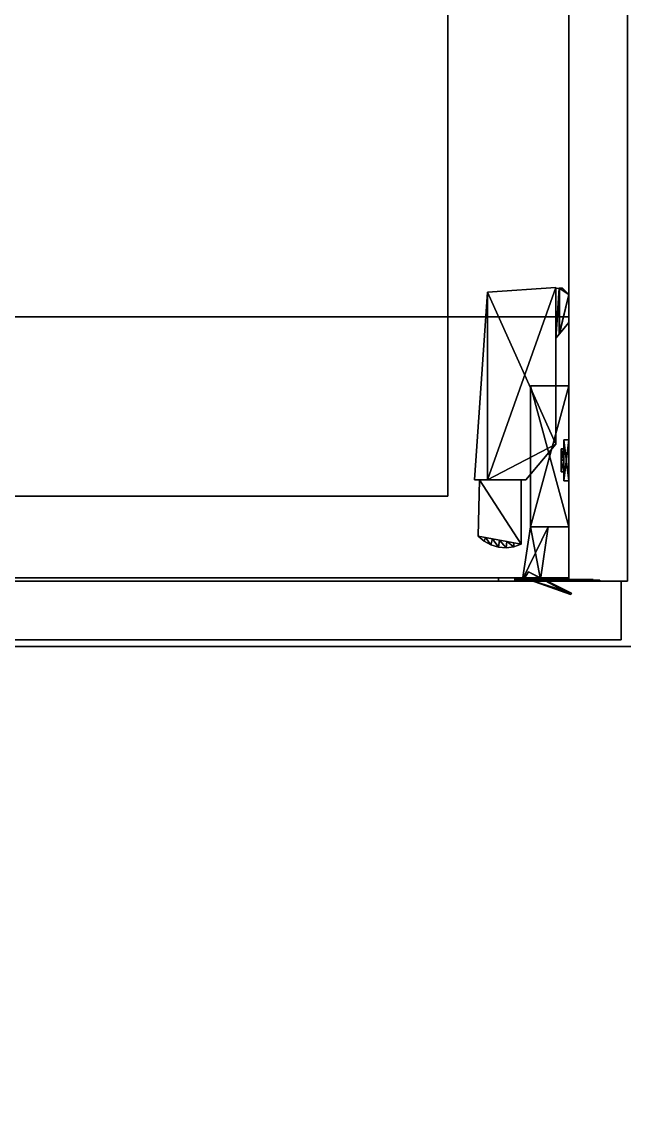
# Model space of a CAD drawing. Extents: x 0 to 3903, y -1756 to 0.
# Drawn here: x 739.5 to 924, y -878 to -546.6 of the extents above; entities that cross this region are included whole.
import ezdxf

# ---------------------------------------------------------------- set-up
doc = ezdxf.new("R2010")
doc.units = 0
for name, color, linetype in [('LAYER0', 7, 'CONTINUOUS'), ('LAYER1', 7, 'CONTINUOUS'), ('LAYER148', 35, 'CONTINUOUS'), ('LAYER150', 2, 'CONTINUOUS'), ('LAYER22', 7, 'CONTINUOUS'), ('LAYER23', 7, 'CONTINUOUS'), ('LAYER25', 253, 'CONTINUOUS'), ('LAYER26', 253, 'CONTINUOUS'), ('LAYER27', 28, 'CONTINUOUS'), ('LAYER28', 253, 'CONTINUOUS'), ('LAYER29', 253, 'CONTINUOUS'), ('LAYER30', 28, 'CONTINUOUS'), ('LAYER31', 8, 'CONTINUOUS'), ('LAYER5', 7, 'CONTINUOUS')]:
    doc.layers.add(name, color=color, linetype=linetype)

msp = doc.modelspace()

# ---------------------------------------------------------------- linework, layer by layer
at = {"layer": 'LAYER0', "invisible_edges": 1}
for points in [[(3902.994, -18.002), (0.0042, -1756.002), (0.0042, -18.002), (3902.994, -18.002)], [(0.0042, -1756.002), (3902.994, -18.002), (3902.994, -1756.002), (0.0042, -1756.002)], [(3902.994, -1756.002, 5), (0.0042, -18.002, 5), (0.0042, -1756.002, 5), (3902.994, -1756.002, 5)], [(0.0042, -18.002, 5), (3902.994, -1756.002, 5), (3902.994, -18.002, 5), (0.0042, -18.002, 5)]]:
    msp.add_3dface(points, dxfattribs=at)
at = {"layer": 'LAYER148'}
for points, invisible_edges in [([(870.0003, -232.001, 885), (2405, -168.001, 885), (2405, -738.001, 885), (870.0003, -232.001, 885)], 5), ([(2405, -168.001, 930), (870.0003, -232.001, 930), (2405, -738.001, 930), (2405, -168.001, 930)], 3), ([(870.0003, -232.001, 885), (2405, -738.001, 885), (870.0003, -692.001, 885), (870.0003, -232.001, 885)], 3), ([(2405, -738.001, 930), (870.0003, -232.001, 930), (870.0003, -692.001, 930), (2405, -738.001, 930)], 5), ([(155.0002, -738.001, 885), (240.0003, -692.001, 885), (2405, -738.001, 885), (155.0002, -738.001, 885)], 3), ([(2405, -738.001, 930), (870.0003, -692.001, 930), (155.0002, -738.001, 930), (2405, -738.001, 930)], 3), ([(240.0003, -692.001, 930), (155.0002, -738.001, 930), (870.0003, -692.001, 930), (240.0003, -692.001, 930)], 3), ([(870.0003, -692.001, 885), (2405, -738.001, 885), (240.0003, -692.001, 885), (870.0003, -692.001, 885)], 3), ([(2405, -738.001, 885), (155.0002, -738.001, 930), (155.0002, -738.001, 885), (2405, -738.001, 885)], 1), ([(155.0002, -738.001, 930), (2405, -738.001, 885), (2405, -738.001, 930), (155.0002, -738.001, 930)], 1)]:
    msp.add_3dface(points, dxfattribs=dict(at, invisible_edges=invisible_edges))
at = {"layer": 'LAYER150', "invisible_edges": 1}
for points in [[(240.0002, -692.001, 690), (870.0002, -232.001, 690), (870.0002, -692.001, 690), (240.0002, -692.001, 690)], [(870.0002, -232.001, 690), (240.0002, -692.001, 690), (240.0002, -232.001, 690), (870.0002, -232.001, 690)], [(240.0002, -232.001, 930), (870.0002, -692.001, 930), (870.0002, -232.001, 930), (240.0002, -232.001, 930)], [(870.0002, -692.001, 930), (240.0002, -232.001, 930), (240.0002, -692.001, 930), (870.0002, -692.001, 930)], [(870.0002, -692.001, 930), (870.0002, -232.001, 690), (870.0002, -232.001, 930), (870.0002, -692.001, 930)], [(870.0002, -232.001, 690), (870.0002, -692.001, 930), (870.0002, -692.001, 690), (870.0002, -232.001, 690)], [(870.0002, -692.001, 930), (240.0002, -692.001, 690), (870.0002, -692.001, 690), (870.0002, -692.001, 930)], [(240.0002, -692.001, 690), (870.0002, -692.001, 930), (240.0002, -692.001, 930), (240.0002, -692.001, 690)]]:
    msp.add_3dface(points, dxfattribs=at)
at = {"layer": 'LAYER22', "invisible_edges": 1}
for points in [[(907.0001, -168, 206), (203.0001, -718, 206), (203.0001, -168, 206), (907.0001, -168, 206)], [(203.0001, -718, 206), (907.0001, -168, 206), (907.0001, -718, 206), (203.0001, -718, 206)], [(907.0001, -718, 224), (203.0001, -168, 224), (203.0001, -718, 224), (907.0001, -718, 224)], [(203.0001, -168, 224), (907.0001, -718, 224), (907.0001, -168, 224), (203.0001, -168, 224)], [(907.0001, -168, 206), (907.0001, -718, 224), (907.0001, -718, 206), (907.0001, -168, 206)], [(907.0001, -718, 224), (907.0001, -168, 206), (907.0001, -168, 224), (907.0001, -718, 224)], [(907.0001, -718, 224), (203.0001, -718, 206), (907.0001, -718, 206), (907.0001, -718, 224)], [(203.0001, -718, 206), (907.0001, -718, 224), (203.0001, -718, 224), (203.0001, -718, 206)]]:
    msp.add_3dface(points, dxfattribs=at)
at = {"layer": 'LAYER23', "invisible_edges": 1}
for points in [[(907.0001, -637, 866.5), (203.0001, -717, 866.5), (203.0001, -637, 866.5), (907.0001, -637, 866.5)], [(203.0001, -717, 866.5), (907.0001, -637, 866.5), (907.0001, -717, 866.5), (203.0001, -717, 866.5)], [(203.0001, -637, 884.5), (907.0001, -637, 866.5), (203.0001, -637, 866.5), (203.0001, -637, 884.5)], [(907.0001, -637, 866.5), (203.0001, -637, 884.5), (907.0001, -637, 884.5), (907.0001, -637, 866.5)], [(907.0001, -717, 884.5), (203.0001, -637, 884.5), (203.0001, -717, 884.5), (907.0001, -717, 884.5)], [(203.0001, -637, 884.5), (907.0001, -717, 884.5), (907.0001, -637, 884.5), (203.0001, -637, 884.5)], [(907.0001, -637, 866.5), (907.0001, -717, 884.5), (907.0001, -717, 866.5), (907.0001, -637, 866.5)], [(907.0001, -717, 884.5), (907.0001, -637, 866.5), (907.0001, -637, 884.5), (907.0001, -717, 884.5)], [(907.0001, -717, 884.5), (203.0001, -717, 866.5), (907.0001, -717, 866.5), (907.0001, -717, 884.5)], [(203.0001, -717, 866.5), (907.0001, -717, 884.5), (203.0001, -717, 884.5), (203.0001, -717, 866.5)]]:
    msp.add_3dface(points, dxfattribs=at)
at = {"layer": 'LAYER25'}
for points in [[(882.0746, -687.011, 300.6), (878.1002, -687.011, 300.6), (882.0746, -629.5056, 300.6), (882.0746, -687.011, 300.6)], [(878.1002, -687.011, 315.4), (882.0746, -687.011, 315.4), (882.0746, -629.5056, 315.4), (878.1002, -687.011, 315.4)], [(878.1002, -687.011, 315.4), (882.0746, -629.5056, 315.4), (882.0746, -629.5056, 300.6), (878.1002, -687.011, 315.4)], [(878.1002, -687.011, 315.4), (882.0746, -629.5056, 300.6), (878.1002, -687.011, 300.6), (878.1002, -687.011, 315.4)], [(903.0002, -628.0422, 316.8), (882.0746, -629.5056, 316.8), (882.0746, -687.011, 316.8), (903.0002, -628.0422, 316.8)], [(903.0002, -628.0422, 316.8), (882.0746, -687.011, 316.8), (903.0002, -676.0403, 316.8), (903.0002, -628.0422, 316.8)], [(903.0002, -628.0422, 299.2), (882.0746, -629.5056, 299.2), (903.0002, -628.0422, 316.8), (903.0002, -628.0422, 299.2)], [(903.0002, -628.0422, 316.8), (882.0746, -629.5056, 299.2), (882.0746, -629.5056, 316.8), (903.0002, -628.0422, 316.8)], [(882.0746, -629.5056, 299.2), (903.0002, -628.0422, 299.2), (903.0002, -676.0403, 299.2), (882.0746, -629.5056, 299.2)], [(882.0746, -629.5056, 299.2), (903.0002, -676.0403, 299.2), (882.0746, -687.011, 299.2), (882.0746, -629.5056, 299.2)], [(882.0746, -687.011, 299.2), (882.0746, -687.011, 300.6), (882.0746, -629.5056, 300.6), (882.0746, -687.011, 299.2)], [(882.0746, -687.011, 299.2), (882.0746, -629.5056, 300.6), (882.0746, -629.5056, 299.2), (882.0746, -687.011, 299.2)], [(882.0746, -629.5056, 316.8), (882.0746, -629.5056, 315.4), (882.0746, -687.011, 316.8), (882.0746, -629.5056, 316.8)], [(882.0746, -687.011, 316.8), (882.0746, -629.5056, 315.4), (882.0746, -687.011, 315.4), (882.0746, -687.011, 316.8)], [(903.0002, -628.0422, 299.2), (903.0002, -628.0422, 316.8), (903.0002, -676.0403, 316.8), (903.0002, -628.0422, 299.2)], [(903.0002, -628.0422, 299.2), (903.0002, -676.0403, 316.8), (903.0002, -676.0403, 299.2), (903.0002, -628.0422, 299.2)], [(903.0002, -628.3699, 316.1709), (904.0319, -628.2976, 317.125), (904.1241, -628.2913, 316.525), (903.0002, -628.3699, 316.1709)], [(904.1241, -642.2256, 316.525), (903.0002, -643.5649, 316.1709), (904.1241, -628.2913, 316.525), (904.1241, -642.2256, 316.525)], [(904.1241, -628.2913, 316.525), (903.0002, -643.5649, 316.1709), (903.0002, -628.3699, 316.1709), (904.1241, -628.2913, 316.525)], [(904.0319, -628.2976, 298.875), (903.0002, -628.3699, 299.8291), (904.1241, -628.2913, 299.475), (904.0319, -628.2976, 298.875)], [(903.0002, -643.5649, 299.8291), (904.1241, -642.2256, 299.475), (904.1241, -628.2913, 299.475), (903.0002, -643.5649, 299.8291)], [(903.0002, -643.5649, 299.8291), (904.1241, -628.2913, 299.475), (903.0002, -628.3699, 299.8291), (903.0002, -643.5649, 299.8291)], [(903.0002, -628.3699, 316.8), (903.0002, -643.5649, 316.8), (904.0319, -628.2976, 317.125), (903.0002, -628.3699, 316.8)], [(904.0319, -628.2976, 317.125), (903.0002, -643.5649, 316.8), (904.0319, -642.3354, 317.125), (904.0319, -628.2976, 317.125)], [(903.0002, -628.3699, 316.1709), (903.0002, -628.3699, 316.8), (904.0319, -628.2976, 317.125), (903.0002, -628.3699, 316.1709)], [(903.0002, -643.5649, 299.2), (903.0002, -628.3699, 299.2), (904.0319, -628.2976, 298.875), (903.0002, -643.5649, 299.2)], [(903.0002, -643.5649, 299.2), (904.0319, -628.2976, 298.875), (904.0319, -642.3354, 298.875), (903.0002, -643.5649, 299.2)], [(903.0002, -628.3699, 299.2), (903.0002, -628.3699, 299.8291), (904.0319, -628.2976, 298.875), (903.0002, -628.3699, 299.2)], [(905.0502, -628.2314, 317.125), (904.0319, -628.2976, 317.125), (907.0502, -630.2314, 317.125), (905.0502, -628.2314, 317.125)], [(904.0319, -628.2976, 298.875), (905.0502, -628.2314, 298.875), (907.0502, -630.2314, 298.875), (904.0319, -628.2976, 298.875)], [(905.0502, -628.2314, 317.125), (904.1241, -628.2913, 316.525), (904.0319, -628.2976, 317.125), (905.0502, -628.2314, 317.125)], [(904.1241, -628.2913, 299.475), (905.0502, -628.2314, 298.875), (904.0319, -628.2976, 298.875), (904.1241, -628.2913, 299.475)], [(904.0319, -642.3354, 317.125), (907.0502, -630.2314, 317.125), (904.0319, -628.2976, 317.125), (904.0319, -642.3354, 317.125)], [(907.0502, -630.2314, 298.875), (904.0319, -642.3354, 298.875), (904.0319, -628.2976, 298.875), (907.0502, -630.2314, 298.875)], [(905.0502, -628.2314, 316.525), (907.0502, -630.2314, 316.525), (904.1241, -628.2913, 316.525), (905.0502, -628.2314, 316.525)], [(907.0502, -630.2314, 299.475), (905.0502, -628.2314, 299.475), (904.1241, -628.2913, 299.475), (907.0502, -630.2314, 299.475)], [(905.0502, -628.2314, 316.525), (904.1241, -628.2913, 316.525), (905.0502, -628.2314, 317.125), (905.0502, -628.2314, 316.525)], [(904.1241, -628.2913, 299.475), (905.0502, -628.2314, 299.475), (905.0502, -628.2314, 298.875), (904.1241, -628.2913, 299.475)], [(907.0502, -630.2314, 316.525), (904.1241, -642.2256, 316.525), (904.1241, -628.2913, 316.525), (907.0502, -630.2314, 316.525)], [(904.1241, -642.2256, 299.475), (907.0502, -630.2314, 299.475), (904.1241, -628.2913, 299.475), (904.1241, -642.2256, 299.475)], [(907.0502, -630.2314, 316.525), (905.0502, -628.2314, 316.525), (907.0502, -630.2314, 317.125), (907.0502, -630.2314, 316.525)], [(907.0502, -630.2314, 317.125), (905.0502, -628.2314, 316.525), (905.0502, -628.2314, 317.125), (907.0502, -630.2314, 317.125)], [(905.0502, -628.2314, 299.475), (907.0502, -630.2314, 299.475), (907.0502, -630.2314, 298.875), (905.0502, -628.2314, 299.475)], [(905.0502, -628.2314, 299.475), (907.0502, -630.2314, 298.875), (905.0502, -628.2314, 298.875), (905.0502, -628.2314, 299.475)], [(904.0319, -642.3354, 317.125), (907.0502, -638.7385, 317.125), (907.0502, -630.2314, 317.125), (904.0319, -642.3354, 317.125)], [(907.0502, -638.7385, 298.875), (904.0319, -642.3354, 298.875), (907.0502, -630.2314, 298.875), (907.0502, -638.7385, 298.875)], [(907.0502, -638.7385, 316.525), (904.1241, -642.2256, 316.525), (907.0502, -630.2314, 316.525), (907.0502, -638.7385, 316.525)], [(904.1241, -642.2256, 299.475), (907.0502, -638.7385, 299.475), (907.0502, -630.2314, 299.475), (904.1241, -642.2256, 299.475)], [(907.0502, -638.7385, 316.525), (907.0502, -630.2314, 316.525), (907.0502, -630.2314, 317.125), (907.0502, -638.7385, 316.525)], [(907.0502, -638.7385, 316.525), (907.0502, -630.2314, 317.125), (907.0502, -638.7385, 317.125), (907.0502, -638.7385, 316.525)], [(907.0502, -630.2314, 299.475), (907.0502, -638.7385, 299.475), (907.0502, -630.2314, 298.875), (907.0502, -630.2314, 299.475)], [(907.0502, -630.2314, 298.875), (907.0502, -638.7385, 299.475), (907.0502, -638.7385, 298.875), (907.0502, -630.2314, 298.875)], [(904.1241, -642.2256, 316.525), (907.0502, -638.7385, 317.125), (904.0319, -642.3354, 317.125), (904.1241, -642.2256, 316.525)], [(907.0502, -638.7385, 298.875), (904.1241, -642.2256, 299.475), (904.0319, -642.3354, 298.875), (907.0502, -638.7385, 298.875)], [(904.1241, -642.2256, 316.525), (907.0502, -638.7385, 316.525), (907.0502, -638.7385, 317.125), (904.1241, -642.2256, 316.525)], [(907.0502, -638.7385, 299.475), (904.1241, -642.2256, 299.475), (907.0502, -638.7385, 298.875), (907.0502, -638.7385, 299.475)], [(903.0002, -643.5649, 316.1709), (904.1241, -642.2256, 316.525), (904.0319, -642.3354, 317.125), (903.0002, -643.5649, 316.1709)], [(904.1241, -642.2256, 299.475), (903.0002, -643.5649, 299.8291), (904.0319, -642.3354, 298.875), (904.1241, -642.2256, 299.475)], [(903.0002, -643.5649, 316.1709), (904.0319, -642.3354, 317.125), (903.0002, -643.5649, 316.8), (903.0002, -643.5649, 316.1709)], [(904.0319, -642.3354, 298.875), (903.0002, -643.5649, 299.8291), (903.0002, -643.5649, 299.2), (904.0319, -642.3354, 298.875)], [(882.0746, -687.011, 316.8), (893.8578, -687.011, 316.8), (903.0002, -676.0403, 316.8), (882.0746, -687.011, 316.8)], [(882.0746, -687.011, 299.2), (903.0002, -676.0403, 299.2), (893.8578, -687.011, 299.2), (882.0746, -687.011, 299.2)], [(893.8578, -687.011, 299.2), (903.0002, -676.0403, 299.2), (903.0002, -676.0403, 316.8), (893.8578, -687.011, 299.2)], [(893.8578, -687.011, 299.2), (903.0002, -676.0403, 316.8), (893.8578, -687.011, 316.8), (893.8578, -687.011, 299.2)], [(878.1002, -687.011, 315.4), (878.1002, -687.011, 300.6), (882.0746, -687.011, 315.4), (878.1002, -687.011, 315.4)], [(882.0746, -687.011, 315.4), (878.1002, -687.011, 300.6), (882.0746, -687.011, 300.6), (882.0746, -687.011, 315.4)], [(879.6662, -687.011, 314.7), (879.2752, -704.2454, 314.7), (892.3752, -706.666, 314.7), (879.6662, -687.011, 314.7)], [(879.2752, -704.2454, 301.3), (879.2752, -704.2454, 314.7), (879.6662, -687.011, 314.7), (879.2752, -704.2454, 301.3)], [(879.2752, -704.2454, 301.3), (879.6662, -687.011, 314.7), (879.6662, -687.011, 301.3), (879.2752, -704.2454, 301.3)], [(879.2752, -704.2454, 301.3), (879.6662, -687.011, 301.3), (892.3752, -706.666, 301.3), (879.2752, -704.2454, 301.3)], [(879.6662, -687.011, 314.7), (892.3752, -706.666, 314.7), (892.3752, -687.011, 314.7), (879.6662, -687.011, 314.7)], [(892.3752, -706.666, 301.3), (879.6662, -687.011, 301.3), (892.3752, -687.011, 301.3), (892.3752, -706.666, 301.3)], [(882.0746, -687.011, 316.8), (882.0746, -687.011, 299.2), (893.8578, -687.011, 316.8), (882.0746, -687.011, 316.8)], [(893.8578, -687.011, 316.8), (882.0746, -687.011, 299.2), (893.8578, -687.011, 299.2), (893.8578, -687.011, 316.8)], [(892.3752, -706.666, 301.3), (892.3752, -687.011, 301.3), (892.3752, -706.666, 314.7), (892.3752, -706.666, 301.3)], [(892.3752, -706.666, 314.7), (892.3752, -687.011, 301.3), (892.3752, -687.011, 314.7), (892.3752, -706.666, 314.7)], [(881.0703, -705.7974, 301.3), (881.0703, -705.7974, 314.7), (879.2752, -704.2454, 314.7), (881.0703, -705.7974, 301.3)], [(881.0703, -705.7974, 301.3), (879.2752, -704.2454, 314.7), (879.2752, -704.2454, 301.3), (881.0703, -705.7974, 301.3)], [(881.0703, -705.7974, 314.7), (881.4586, -704.6487, 314.7), (879.2752, -704.2454, 314.7), (881.0703, -705.7974, 314.7)], [(881.4586, -704.6487, 301.3), (881.0703, -705.7974, 301.3), (879.2752, -704.2454, 301.3), (881.4586, -704.6487, 301.3)], [(883.1518, -706.937, 314.7), (881.4586, -704.6487, 314.7), (881.0703, -705.7974, 314.7), (883.1518, -706.937, 314.7)], [(881.4586, -704.6487, 301.3), (883.1518, -706.937, 301.3), (881.0703, -705.7974, 301.3), (881.4586, -704.6487, 301.3)], [(883.1518, -706.937, 301.3), (883.1518, -706.937, 314.7), (881.0703, -705.7974, 314.7), (883.1518, -706.937, 301.3)], [(883.1518, -706.937, 301.3), (881.0703, -705.7974, 314.7), (881.0703, -705.7974, 301.3), (883.1518, -706.937, 301.3)], [(883.1518, -706.937, 314.7), (883.6419, -705.0522, 314.7), (881.4586, -704.6487, 314.7), (883.1518, -706.937, 314.7)], [(883.6419, -705.0522, 301.3), (883.1518, -706.937, 301.3), (881.4586, -704.6487, 301.3), (883.6419, -705.0522, 301.3)], [(885.4266, -707.6125, 314.7), (883.6419, -705.0522, 314.7), (883.1518, -706.937, 314.7), (885.4266, -707.6125, 314.7)], [(883.6419, -705.0522, 301.3), (885.4266, -707.6125, 301.3), (883.1518, -706.937, 301.3), (883.6419, -705.0522, 301.3)], [(885.4266, -707.6125, 314.7), (885.8251, -705.4556, 314.7), (883.6419, -705.0522, 314.7), (885.4266, -707.6125, 314.7)], [(885.8251, -705.4556, 301.3), (885.4266, -707.6125, 301.3), (883.6419, -705.0522, 301.3), (885.8251, -705.4556, 301.3)], [(887.7927, -707.7944, 314.7), (885.8251, -705.4556, 314.7), (885.4266, -707.6125, 314.7), (887.7927, -707.7944, 314.7)], [(885.8251, -705.4556, 301.3), (887.7927, -707.7944, 301.3), (885.4266, -707.6125, 301.3), (885.8251, -705.4556, 301.3)], [(887.7927, -707.7944, 314.7), (888.0085, -705.8591, 314.7), (885.8251, -705.4556, 314.7), (887.7927, -707.7944, 314.7)], [(888.0085, -705.8591, 301.3), (887.7927, -707.7944, 301.3), (885.8251, -705.4556, 301.3), (888.0085, -705.8591, 301.3)], [(890.144, -707.4741, 314.7), (888.0085, -705.8591, 314.7), (887.7927, -707.7944, 314.7), (890.144, -707.4741, 314.7)], [(888.0085, -705.8591, 301.3), (890.144, -707.4741, 301.3), (887.7927, -707.7944, 301.3), (888.0085, -705.8591, 301.3)], [(890.144, -707.4741, 314.7), (890.1918, -706.2625, 314.7), (888.0085, -705.8591, 314.7), (890.144, -707.4741, 314.7)], [(890.1918, -706.2625, 301.3), (890.144, -707.4741, 301.3), (888.0085, -705.8591, 301.3), (890.1918, -706.2625, 301.3)], [(885.4266, -707.6125, 301.3), (885.4266, -707.6125, 314.7), (883.1518, -706.937, 314.7), (885.4266, -707.6125, 301.3)], [(885.4266, -707.6125, 301.3), (883.1518, -706.937, 314.7), (883.1518, -706.937, 301.3), (885.4266, -707.6125, 301.3)], [(887.7927, -707.7944, 301.3), (887.7927, -707.7944, 314.7), (885.4266, -707.6125, 314.7), (887.7927, -707.7944, 301.3)], [(887.7927, -707.7944, 301.3), (885.4266, -707.6125, 314.7), (885.4266, -707.6125, 301.3), (887.7927, -707.7944, 301.3)], [(890.144, -707.4741, 301.3), (890.144, -707.4741, 314.7), (887.7927, -707.7944, 314.7), (890.144, -707.4741, 301.3)], [(890.144, -707.4741, 301.3), (887.7927, -707.7944, 314.7), (887.7927, -707.7944, 301.3), (890.144, -707.4741, 301.3)], [(892.3752, -706.666, 314.7), (890.1918, -706.2625, 314.7), (890.144, -707.4741, 314.7), (892.3752, -706.666, 314.7)], [(890.1918, -706.2625, 301.3), (892.3752, -706.666, 301.3), (890.144, -707.4741, 301.3), (890.1918, -706.2625, 301.3)], [(892.3752, -706.666, 301.3), (892.3752, -706.666, 314.7), (890.144, -707.4741, 314.7), (892.3752, -706.666, 301.3)], [(892.3752, -706.666, 301.3), (890.144, -707.4741, 314.7), (890.144, -707.4741, 301.3), (892.3752, -706.666, 301.3)]]:
    msp.add_3dface(points, dxfattribs=at)
at = {"layer": 'LAYER26'}
for points in [[(907.0002, -701.3635, 302), (895.22, -701.3635, 302), (907.0002, -658.1428, 302), (907.0002, -701.3635, 302)], [(907.0002, -658.1428, 302), (895.22, -701.3635, 302), (895.22, -658.1428, 302), (907.0002, -658.1428, 302)], [(907.0002, -658.1428, 302), (895.22, -658.1428, 302), (907.0002, -658.1428, 314), (907.0002, -658.1428, 302)], [(907.0002, -658.1428, 314), (895.22, -658.1428, 302), (895.22, -658.1428, 314), (907.0002, -658.1428, 314)], [(907.0002, -658.1428, 314), (895.22, -658.1428, 314), (907.0002, -701.3635, 314), (907.0002, -658.1428, 314)], [(907.0002, -701.3635, 314), (895.22, -658.1428, 314), (895.22, -701.3635, 314), (907.0002, -701.3635, 314)], [(895.22, -701.3635, 302), (895.22, -701.3635, 314), (895.22, -658.1428, 302), (895.22, -701.3635, 302)], [(895.22, -658.1428, 302), (895.22, -701.3635, 314), (895.22, -658.1428, 314), (895.22, -658.1428, 302)], [(905.4295, -687.2339, 331), (907.0002, -687.2339, 331), (907.0002, -674.7661, 331), (905.4295, -687.2339, 331)], [(905.4295, -687.2339, 331), (907.0002, -674.7661, 331), (905.4295, -674.7661, 331), (905.4295, -687.2339, 331)], [(905.4295, -674.7661, 331), (907.0002, -674.7661, 331), (907.0002, -674.7661, 285), (905.4295, -674.7661, 331)], [(905.4295, -674.7661, 331), (907.0002, -674.7661, 285), (905.4295, -674.7661, 285), (905.4295, -674.7661, 331)], [(905.4295, -674.7661, 285), (907.0002, -674.7661, 285), (907.0002, -687.2339, 285), (905.4295, -674.7661, 285)], [(905.4295, -674.7661, 285), (907.0002, -687.2339, 285), (905.4295, -687.2339, 285), (905.4295, -674.7661, 285)], [(905.4295, -687.2339, 285), (905.4295, -687.2339, 331), (905.4295, -674.7661, 331), (905.4295, -687.2339, 285)], [(905.4295, -687.2339, 285), (905.4295, -674.7661, 331), (905.4295, -674.7661, 285), (905.4295, -687.2339, 285)], [(904.6441, -681, 319.7574), (904.6441, -677.4736, 324), (905.4295, -681, 319.7574), (904.6441, -681, 319.7574)], [(905.4295, -681, 319.7574), (904.6441, -677.4736, 324), (905.4295, -677.4736, 324), (905.4295, -681, 319.7574)], [(904.6441, -677.4736, 324), (904.6441, -681, 328.2426), (905.4295, -677.4736, 324), (904.6441, -677.4736, 324)], [(905.4295, -677.4736, 324), (904.6441, -681, 328.2426), (905.4295, -681, 328.2426), (905.4295, -677.4736, 324)], [(904.6441, -681, 328.2426), (904.6441, -677.4736, 324), (904.6441, -684.5264, 324), (904.6441, -681, 328.2426)], [(904.6441, -684.5264, 324), (904.6441, -677.4736, 324), (904.6441, -681, 319.7574), (904.6441, -684.5264, 324)], [(904.6441, -681, 287.7574), (904.6441, -677.4736, 292), (905.4295, -681, 287.7574), (904.6441, -681, 287.7574)], [(905.4295, -681, 287.7574), (904.6441, -677.4736, 292), (905.4295, -677.4736, 292), (905.4295, -681, 287.7574)], [(904.6441, -677.4736, 292), (904.6441, -681, 296.2426), (905.4295, -677.4736, 292), (904.6441, -677.4736, 292)], [(905.4295, -677.4736, 292), (904.6441, -681, 296.2426), (905.4295, -681, 296.2426), (905.4295, -677.4736, 292)], [(904.6441, -681, 296.2426), (904.6441, -677.4736, 292), (904.6441, -684.5264, 292), (904.6441, -681, 296.2426)], [(904.6441, -684.5264, 292), (904.6441, -677.4736, 292), (904.6441, -681, 287.7574), (904.6441, -684.5264, 292)], [(905.4295, -681, 328.2426), (905.4295, -677.4736, 324), (905.4295, -681, 319.7574), (905.4295, -681, 328.2426)], [(905.4295, -681, 296.2426), (905.4295, -677.4736, 292), (905.4295, -681, 287.7574), (905.4295, -681, 296.2426)], [(904.6441, -684.5264, 324), (904.6441, -681, 319.7574), (905.4295, -684.5264, 324), (904.6441, -684.5264, 324)], [(905.4295, -684.5264, 324), (904.6441, -681, 319.7574), (905.4295, -681, 319.7574), (905.4295, -684.5264, 324)], [(905.4295, -681, 328.2426), (904.6441, -681, 328.2426), (905.4295, -684.5264, 324), (905.4295, -681, 328.2426)], [(905.4295, -684.5264, 324), (904.6441, -681, 328.2426), (904.6441, -684.5264, 324), (905.4295, -684.5264, 324)], [(904.6441, -684.5264, 292), (904.6441, -681, 287.7574), (905.4295, -684.5264, 292), (904.6441, -684.5264, 292)], [(905.4295, -684.5264, 292), (904.6441, -681, 287.7574), (905.4295, -681, 287.7574), (905.4295, -684.5264, 292)], [(905.4295, -681, 296.2426), (904.6441, -681, 296.2426), (905.4295, -684.5264, 292), (905.4295, -681, 296.2426)], [(905.4295, -684.5264, 292), (904.6441, -681, 296.2426), (904.6441, -684.5264, 292), (905.4295, -684.5264, 292)], [(905.4295, -681, 328.2426), (905.4295, -681, 319.7574), (905.4295, -684.5264, 324), (905.4295, -681, 328.2426)], [(905.4295, -681, 296.2426), (905.4295, -681, 287.7574), (905.4295, -684.5264, 292), (905.4295, -681, 296.2426)], [(907.0002, -687.2339, 285), (907.0002, -687.2339, 331), (905.4295, -687.2339, 331), (907.0002, -687.2339, 285)], [(907.0002, -687.2339, 285), (905.4295, -687.2339, 331), (905.4295, -687.2339, 285), (907.0002, -687.2339, 285)], [(898.3614, -717.4595, 302), (892.8641, -717.4595, 302), (900.7175, -701.3635, 302), (898.3614, -717.4595, 302)], [(900.7175, -701.3635, 302), (892.8641, -717.4595, 302), (895.22, -701.3635, 302), (900.7175, -701.3635, 302)], [(898.3614, -717.4595, 314), (895.22, -701.3635, 314), (892.8641, -717.4595, 314), (898.3614, -717.4595, 314)], [(892.8641, -717.4595, 302), (892.8641, -717.4595, 314), (895.22, -701.3635, 302), (892.8641, -717.4595, 302)], [(895.22, -701.3635, 302), (892.8641, -717.4595, 314), (895.22, -701.3635, 314), (895.22, -701.3635, 302)], [(900.7175, -701.3635, 314), (895.22, -701.3635, 314), (898.3614, -717.4595, 314), (900.7175, -701.3635, 314)], [(894.6119, -715.1406, 302.9999), (907.4665, -722.1428, 302.9999), (893.4354, -717.1189, 302.9999), (894.6119, -715.1406, 302.9999)], [(894.6119, -715.1406, 312.9999), (893.4354, -717.1189, 312.9999), (907.8542, -721.6628, 312.9999), (894.6119, -715.1406, 312.9999)], [(907.8542, -721.6628, 302.9999), (907.4665, -722.1428, 302.9999), (894.6119, -715.1406, 302.9999), (907.8542, -721.6628, 302.9999)], [(907.8542, -721.6628, 312.9999), (893.4354, -717.1189, 312.9999), (907.4665, -722.1428, 312.9999), (907.8542, -721.6628, 312.9999)], [(907.4665, -722.1428, 302.9999), (907.4665, -722.1428, 312.9999), (893.4354, -717.1189, 302.9999), (907.4665, -722.1428, 302.9999)], [(893.4354, -717.1189, 302.9999), (907.4665, -722.1428, 312.9999), (893.4354, -717.1189, 312.9999), (893.4354, -717.1189, 302.9999)]]:
    msp.add_3dface(points, dxfattribs=at)
at = {"layer": 'LAYER27'}
for points in [[(885.5002, -717, 329), (885.5002, -718, 329), (885.5002, -717, 329)], [(885.5002, -717, 287), (903.5002, -717, 287), (903.5002, -717, 287), (885.5002, -717, 287)], [(885.5002, -717, 329), (903.5002, -717, 329), (903.5002, -717, 329), (885.5002, -717, 329)], [(903.5002, -717, 287), (903.5002, -718, 287), (885.5002, -718, 287), (885.5002, -717, 287)], [(885.5002, -718, 287), (885.5002, -718, 329), (885.5002, -717, 329), (885.5002, -717, 287)], [(903.5002, -717, 329), (903.5002, -718, 329), (885.5002, -718, 329), (885.5002, -717, 329)], [(885.5002, -718, 287), (903.5002, -718, 287), (903.5002, -718, 329), (885.5002, -718, 329)], [(890.5002, -717, 299), (890.5002, -718, 299), (890.5002, -718, 317), (890.5002, -717, 317)], [(890.5002, -717, 299), (890.5002, -718, 299), (903.5002, -718, 299), (903.5002, -717, 299)], [(890.5002, -717, 317), (890.5002, -718, 317), (903.5002, -718, 317), (903.5002, -717, 317)], [(890.5002, -718, 299), (890.5002, -718, 317), (890.5002, -718, 299)], [(903.5002, -717, 299), (903.5002, -718, 299), (903.5002, -718, 287), (903.5002, -717, 287)], [(903.5002, -717, 317), (903.5002, -718, 317), (903.5002, -718, 329), (903.5002, -717, 329)], [(903.5002, -718, 299), (903.5002, -718, 287), (903.5002, -718, 299)], [(903.5002, -718, 317), (903.5002, -718, 329), (903.5002, -718, 317)]]:
    msp.add_3dface(points, dxfattribs=at)
for points, invisible_edges in [([(885.5002, -717, 329), (885.5002, -717, 287), (890.5002, -717, 299), (890.5002, -717, 317)], 10), ([(885.5002, -717, 287), (890.5002, -717, 299), (903.5002, -717, 299), (903.5002, -717, 287)], 1), ([(885.5002, -717, 329), (890.5002, -717, 317), (903.5002, -717, 317), (903.5002, -717, 329)], 1), ([(903.5002, -717.5, 317), (903.5002, -717.5, 299), (890.5002, -717.5, 299), (890.5002, -717.5, 317)], 1), ([(907.7097, -717.5, 313.3167), (907.5002, -717.5, 302.5), (903.5002, -717.5, 299), (903.5002, -717.5, 317)], 5), ([(903.5002, -717.75, 295), (908.475, -717.75, 295.9896), (907.5002, -717.75, 302.5), (903.5002, -717.75, 299)], 2), ([(908.475, -717.75, 320.0104), (903.5002, -717.75, 321), (903.5002, -717.75, 317), (907.5002, -717.75, 313.5)], 8), ([(914.5002, -717.5, 313.5), (914.5002, -717.5, 302.5), (907.5002, -717.5, 302.5), (907.7097, -717.5, 313.3167)], 4), ([(908.475, -717.75, 295.9896), (912.6926, -717.75, 298.8076), (911.0002, -717.75, 302.5), (907.5002, -717.75, 302.5)], 10), ([(912.6926, -717.75, 317.1924), (908.475, -717.75, 320.0104), (907.5002, -717.75, 313.5), (911.0002, -717.75, 313.5)], 10), ([(912.6926, -717.75, 298.8076), (915.5106, -717.75, 303.0251), (914.5002, -717.75, 302.5), (911.0002, -717.75, 302.5)], 10), ([(915.5106, -717.75, 312.9749), (912.6926, -717.75, 317.1924), (911.0002, -717.75, 313.5), (914.5002, -717.75, 313.5)], 10), ([(915.5106, -717.75, 303.0251), (916.5002, -717.75, 308), (914.5002, -717.75, 308), (914.5002, -717.75, 302.5)], 10), ([(916.5002, -717.75, 308), (915.5106, -717.75, 312.9749), (914.5002, -717.75, 313.5), (914.5002, -717.75, 308)], 10)]:
    msp.add_3dface(points, dxfattribs=dict(at, invisible_edges=invisible_edges))
at = {"layer": 'LAYER28'}
for points in [[(882.0746, -687.011, 774.6), (878.1002, -687.011, 774.6), (882.0746, -629.5056, 774.6), (882.0746, -687.011, 774.6)], [(878.1002, -687.011, 789.4), (882.0746, -687.011, 789.4), (882.0746, -629.5056, 789.4), (878.1002, -687.011, 789.4)], [(878.1002, -687.011, 789.4), (882.0746, -629.5056, 789.4), (882.0746, -629.5056, 774.6), (878.1002, -687.011, 789.4)], [(878.1002, -687.011, 789.4), (882.0746, -629.5056, 774.6), (878.1002, -687.011, 774.6), (878.1002, -687.011, 789.4)], [(903.0002, -628.0422, 790.8), (882.0746, -629.5056, 790.8), (882.0746, -687.011, 790.8), (903.0002, -628.0422, 790.8)], [(903.0002, -628.0422, 790.8), (882.0746, -687.011, 790.8), (903.0002, -676.0403, 790.8), (903.0002, -628.0422, 790.8)], [(903.0002, -628.0422, 773.2), (882.0746, -629.5056, 773.2), (903.0002, -628.0422, 790.8), (903.0002, -628.0422, 773.2)], [(903.0002, -628.0422, 790.8), (882.0746, -629.5056, 773.2), (882.0746, -629.5056, 790.8), (903.0002, -628.0422, 790.8)], [(882.0746, -629.5056, 773.2), (903.0002, -628.0422, 773.2), (903.0002, -676.0403, 773.2), (882.0746, -629.5056, 773.2)], [(882.0746, -629.5056, 773.2), (903.0002, -676.0403, 773.2), (882.0746, -687.011, 773.2), (882.0746, -629.5056, 773.2)], [(882.0746, -687.011, 773.2), (882.0746, -687.011, 774.6), (882.0746, -629.5056, 774.6), (882.0746, -687.011, 773.2)], [(882.0746, -687.011, 773.2), (882.0746, -629.5056, 774.6), (882.0746, -629.5056, 773.2), (882.0746, -687.011, 773.2)], [(882.0746, -629.5056, 790.8), (882.0746, -629.5056, 789.4), (882.0746, -687.011, 790.8), (882.0746, -629.5056, 790.8)], [(882.0746, -687.011, 790.8), (882.0746, -629.5056, 789.4), (882.0746, -687.011, 789.4), (882.0746, -687.011, 790.8)], [(903.0002, -628.0422, 773.2), (903.0002, -628.0422, 790.8), (903.0002, -676.0403, 790.8), (903.0002, -628.0422, 773.2)], [(903.0002, -628.0422, 773.2), (903.0002, -676.0403, 790.8), (903.0002, -676.0403, 773.2), (903.0002, -628.0422, 773.2)], [(903.0002, -628.3699, 790.171), (904.0319, -628.2976, 791.125), (904.1241, -628.2913, 790.525), (903.0002, -628.3699, 790.171)], [(904.1241, -642.2256, 790.525), (903.0002, -643.5649, 790.171), (904.1241, -628.2913, 790.525), (904.1241, -642.2256, 790.525)], [(904.1241, -628.2913, 790.525), (903.0002, -643.5649, 790.171), (903.0002, -628.3699, 790.171), (904.1241, -628.2913, 790.525)], [(904.0319, -628.2976, 772.875), (903.0002, -628.3699, 773.829), (904.1241, -628.2913, 773.475), (904.0319, -628.2976, 772.875)], [(903.0002, -643.5649, 773.829), (904.1241, -642.2256, 773.475), (904.1241, -628.2913, 773.475), (903.0002, -643.5649, 773.829)], [(903.0002, -643.5649, 773.829), (904.1241, -628.2913, 773.475), (903.0002, -628.3699, 773.829), (903.0002, -643.5649, 773.829)], [(903.0002, -628.3699, 790.8), (903.0002, -643.5649, 790.8), (904.0319, -628.2976, 791.125), (903.0002, -628.3699, 790.8)], [(904.0319, -628.2976, 791.125), (903.0002, -643.5649, 790.8), (904.0319, -642.3354, 791.125), (904.0319, -628.2976, 791.125)], [(903.0002, -628.3699, 790.171), (903.0002, -628.3699, 790.8), (904.0319, -628.2976, 791.125), (903.0002, -628.3699, 790.171)], [(903.0002, -643.5649, 773.2), (903.0002, -628.3699, 773.2), (904.0319, -628.2976, 772.875), (903.0002, -643.5649, 773.2)], [(903.0002, -643.5649, 773.2), (904.0319, -628.2976, 772.875), (904.0319, -642.3354, 772.875), (903.0002, -643.5649, 773.2)], [(903.0002, -628.3699, 773.2), (903.0002, -628.3699, 773.829), (904.0319, -628.2976, 772.875), (903.0002, -628.3699, 773.2)], [(905.0502, -628.2314, 791.125), (904.0319, -628.2976, 791.125), (907.0502, -630.2314, 791.125), (905.0502, -628.2314, 791.125)], [(904.0319, -628.2976, 772.875), (905.0502, -628.2314, 772.875), (907.0502, -630.2314, 772.875), (904.0319, -628.2976, 772.875)], [(905.0502, -628.2314, 791.125), (904.1241, -628.2913, 790.525), (904.0319, -628.2976, 791.125), (905.0502, -628.2314, 791.125)], [(904.1241, -628.2913, 773.475), (905.0502, -628.2314, 772.875), (904.0319, -628.2976, 772.875), (904.1241, -628.2913, 773.475)], [(904.0319, -642.3354, 791.125), (907.0502, -630.2314, 791.125), (904.0319, -628.2976, 791.125), (904.0319, -642.3354, 791.125)], [(907.0502, -630.2314, 772.875), (904.0319, -642.3354, 772.875), (904.0319, -628.2976, 772.875), (907.0502, -630.2314, 772.875)], [(905.0502, -628.2314, 790.525), (907.0502, -630.2314, 790.525), (904.1241, -628.2913, 790.525), (905.0502, -628.2314, 790.525)], [(907.0502, -630.2314, 773.475), (905.0502, -628.2314, 773.475), (904.1241, -628.2913, 773.475), (907.0502, -630.2314, 773.475)], [(905.0502, -628.2314, 790.525), (904.1241, -628.2913, 790.525), (905.0502, -628.2314, 791.125), (905.0502, -628.2314, 790.525)], [(904.1241, -628.2913, 773.475), (905.0502, -628.2314, 773.475), (905.0502, -628.2314, 772.875), (904.1241, -628.2913, 773.475)], [(907.0502, -630.2314, 790.525), (904.1241, -642.2256, 790.525), (904.1241, -628.2913, 790.525), (907.0502, -630.2314, 790.525)], [(904.1241, -642.2256, 773.475), (907.0502, -630.2314, 773.475), (904.1241, -628.2913, 773.475), (904.1241, -642.2256, 773.475)], [(907.0502, -630.2314, 790.525), (905.0502, -628.2314, 790.525), (907.0502, -630.2314, 791.125), (907.0502, -630.2314, 790.525)], [(907.0502, -630.2314, 791.125), (905.0502, -628.2314, 790.525), (905.0502, -628.2314, 791.125), (907.0502, -630.2314, 791.125)], [(905.0502, -628.2314, 773.475), (907.0502, -630.2314, 773.475), (907.0502, -630.2314, 772.875), (905.0502, -628.2314, 773.475)], [(905.0502, -628.2314, 773.475), (907.0502, -630.2314, 772.875), (905.0502, -628.2314, 772.875), (905.0502, -628.2314, 773.475)], [(904.0319, -642.3354, 791.125), (907.0502, -638.7385, 791.125), (907.0502, -630.2314, 791.125), (904.0319, -642.3354, 791.125)], [(907.0502, -638.7385, 772.875), (904.0319, -642.3354, 772.875), (907.0502, -630.2314, 772.875), (907.0502, -638.7385, 772.875)], [(907.0502, -638.7385, 790.525), (904.1241, -642.2256, 790.525), (907.0502, -630.2314, 790.525), (907.0502, -638.7385, 790.525)], [(904.1241, -642.2256, 773.475), (907.0502, -638.7385, 773.475), (907.0502, -630.2314, 773.475), (904.1241, -642.2256, 773.475)], [(907.0502, -638.7385, 790.525), (907.0502, -630.2314, 790.525), (907.0502, -630.2314, 791.125), (907.0502, -638.7385, 790.525)], [(907.0502, -638.7385, 790.525), (907.0502, -630.2314, 791.125), (907.0502, -638.7385, 791.125), (907.0502, -638.7385, 790.525)], [(907.0502, -630.2314, 773.475), (907.0502, -638.7385, 773.475), (907.0502, -630.2314, 772.875), (907.0502, -630.2314, 773.475)], [(907.0502, -630.2314, 772.875), (907.0502, -638.7385, 773.475), (907.0502, -638.7385, 772.875), (907.0502, -630.2314, 772.875)], [(904.1241, -642.2256, 790.525), (907.0502, -638.7385, 791.125), (904.0319, -642.3354, 791.125), (904.1241, -642.2256, 790.525)], [(907.0502, -638.7385, 772.875), (904.1241, -642.2256, 773.475), (904.0319, -642.3354, 772.875), (907.0502, -638.7385, 772.875)], [(904.1241, -642.2256, 790.525), (907.0502, -638.7385, 790.525), (907.0502, -638.7385, 791.125), (904.1241, -642.2256, 790.525)], [(907.0502, -638.7385, 773.475), (904.1241, -642.2256, 773.475), (907.0502, -638.7385, 772.875), (907.0502, -638.7385, 773.475)], [(903.0002, -643.5649, 790.171), (904.1241, -642.2256, 790.525), (904.0319, -642.3354, 791.125), (903.0002, -643.5649, 790.171)], [(904.1241, -642.2256, 773.475), (903.0002, -643.5649, 773.829), (904.0319, -642.3354, 772.875), (904.1241, -642.2256, 773.475)], [(903.0002, -643.5649, 790.171), (904.0319, -642.3354, 791.125), (903.0002, -643.5649, 790.8), (903.0002, -643.5649, 790.171)], [(904.0319, -642.3354, 772.875), (903.0002, -643.5649, 773.829), (903.0002, -643.5649, 773.2), (904.0319, -642.3354, 772.875)], [(882.0746, -687.011, 790.8), (893.8578, -687.011, 790.8), (903.0002, -676.0403, 790.8), (882.0746, -687.011, 790.8)], [(882.0746, -687.011, 773.2), (903.0002, -676.0403, 773.2), (893.8578, -687.011, 773.2), (882.0746, -687.011, 773.2)], [(893.8578, -687.011, 773.2), (903.0002, -676.0403, 773.2), (903.0002, -676.0403, 790.8), (893.8578, -687.011, 773.2)], [(893.8578, -687.011, 773.2), (903.0002, -676.0403, 790.8), (893.8578, -687.011, 790.8), (893.8578, -687.011, 773.2)], [(878.1002, -687.011, 789.4), (878.1002, -687.011, 774.6), (882.0746, -687.011, 789.4), (878.1002, -687.011, 789.4)], [(882.0746, -687.011, 789.4), (878.1002, -687.011, 774.6), (882.0746, -687.011, 774.6), (882.0746, -687.011, 789.4)], [(879.6662, -687.011, 788.7), (879.2752, -704.2454, 788.7), (892.3752, -706.666, 788.7), (879.6662, -687.011, 788.7)], [(879.2752, -704.2454, 775.3), (879.2752, -704.2454, 788.7), (879.6662, -687.011, 788.7), (879.2752, -704.2454, 775.3)], [(879.2752, -704.2454, 775.3), (879.6662, -687.011, 788.7), (879.6662, -687.011, 775.3), (879.2752, -704.2454, 775.3)], [(879.2752, -704.2454, 775.3), (879.6662, -687.011, 775.3), (892.3752, -706.666, 775.3), (879.2752, -704.2454, 775.3)], [(879.6662, -687.011, 788.7), (892.3752, -706.666, 788.7), (892.3752, -687.011, 788.7), (879.6662, -687.011, 788.7)], [(892.3752, -706.666, 775.3), (879.6662, -687.011, 775.3), (892.3752, -687.011, 775.3), (892.3752, -706.666, 775.3)], [(882.0746, -687.011, 790.8), (882.0746, -687.011, 773.2), (893.8578, -687.011, 790.8), (882.0746, -687.011, 790.8)], [(893.8578, -687.011, 790.8), (882.0746, -687.011, 773.2), (893.8578, -687.011, 773.2), (893.8578, -687.011, 790.8)], [(892.3752, -706.666, 775.3), (892.3752, -687.011, 775.3), (892.3752, -706.666, 788.7), (892.3752, -706.666, 775.3)], [(892.3752, -706.666, 788.7), (892.3752, -687.011, 775.3), (892.3752, -687.011, 788.7), (892.3752, -706.666, 788.7)], [(881.0703, -705.7974, 775.3), (881.0703, -705.7974, 788.7), (879.2752, -704.2454, 788.7), (881.0703, -705.7974, 775.3)], [(881.0703, -705.7974, 775.3), (879.2752, -704.2454, 788.7), (879.2752, -704.2454, 775.3), (881.0703, -705.7974, 775.3)], [(881.0703, -705.7974, 788.7), (881.4586, -704.6487, 788.7), (879.2752, -704.2454, 788.7), (881.0703, -705.7974, 788.7)], [(881.4586, -704.6487, 775.3), (881.0703, -705.7974, 775.3), (879.2752, -704.2454, 775.3), (881.4586, -704.6487, 775.3)], [(883.1518, -706.937, 788.7), (881.4586, -704.6487, 788.7), (881.0703, -705.7974, 788.7), (883.1518, -706.937, 788.7)], [(881.4586, -704.6487, 775.3), (883.1518, -706.937, 775.3), (881.0703, -705.7974, 775.3), (881.4586, -704.6487, 775.3)], [(883.1518, -706.937, 775.3), (883.1518, -706.937, 788.7), (881.0703, -705.7974, 788.7), (883.1518, -706.937, 775.3)], [(883.1518, -706.937, 775.3), (881.0703, -705.7974, 788.7), (881.0703, -705.7974, 775.3), (883.1518, -706.937, 775.3)], [(883.1518, -706.937, 788.7), (883.6419, -705.0522, 788.7), (881.4586, -704.6487, 788.7), (883.1518, -706.937, 788.7)], [(883.6419, -705.0522, 775.3), (883.1518, -706.937, 775.3), (881.4586, -704.6487, 775.3), (883.6419, -705.0522, 775.3)], [(885.4266, -707.6125, 788.7), (883.6419, -705.0522, 788.7), (883.1518, -706.937, 788.7), (885.4266, -707.6125, 788.7)], [(883.6419, -705.0522, 775.3), (885.4266, -707.6125, 775.3), (883.1518, -706.937, 775.3), (883.6419, -705.0522, 775.3)], [(885.4266, -707.6125, 788.7), (885.8251, -705.4556, 788.7), (883.6419, -705.0522, 788.7), (885.4266, -707.6125, 788.7)], [(885.8251, -705.4556, 775.3), (885.4266, -707.6125, 775.3), (883.6419, -705.0522, 775.3), (885.8251, -705.4556, 775.3)], [(887.7927, -707.7944, 788.7), (885.8251, -705.4556, 788.7), (885.4266, -707.6125, 788.7), (887.7927, -707.7944, 788.7)], [(885.8251, -705.4556, 775.3), (887.7927, -707.7944, 775.3), (885.4266, -707.6125, 775.3), (885.8251, -705.4556, 775.3)], [(887.7927, -707.7944, 788.7), (888.0085, -705.8591, 788.7), (885.8251, -705.4556, 788.7), (887.7927, -707.7944, 788.7)], [(888.0085, -705.8591, 775.3), (887.7927, -707.7944, 775.3), (885.8251, -705.4556, 775.3), (888.0085, -705.8591, 775.3)], [(890.144, -707.4741, 788.7), (888.0085, -705.8591, 788.7), (887.7927, -707.7944, 788.7), (890.144, -707.4741, 788.7)], [(888.0085, -705.8591, 775.3), (890.144, -707.4741, 775.3), (887.7927, -707.7944, 775.3), (888.0085, -705.8591, 775.3)], [(890.144, -707.4741, 788.7), (890.1918, -706.2625, 788.7), (888.0085, -705.8591, 788.7), (890.144, -707.4741, 788.7)], [(890.1918, -706.2625, 775.3), (890.144, -707.4741, 775.3), (888.0085, -705.8591, 775.3), (890.1918, -706.2625, 775.3)], [(885.4266, -707.6125, 775.3), (885.4266, -707.6125, 788.7), (883.1518, -706.937, 788.7), (885.4266, -707.6125, 775.3)], [(885.4266, -707.6125, 775.3), (883.1518, -706.937, 788.7), (883.1518, -706.937, 775.3), (885.4266, -707.6125, 775.3)], [(887.7927, -707.7944, 775.3), (887.7927, -707.7944, 788.7), (885.4266, -707.6125, 788.7), (887.7927, -707.7944, 775.3)], [(887.7927, -707.7944, 775.3), (885.4266, -707.6125, 788.7), (885.4266, -707.6125, 775.3), (887.7927, -707.7944, 775.3)], [(890.144, -707.4741, 775.3), (890.144, -707.4741, 788.7), (887.7927, -707.7944, 788.7), (890.144, -707.4741, 775.3)], [(890.144, -707.4741, 775.3), (887.7927, -707.7944, 788.7), (887.7927, -707.7944, 775.3), (890.144, -707.4741, 775.3)], [(892.3752, -706.666, 788.7), (890.1918, -706.2625, 788.7), (890.144, -707.4741, 788.7), (892.3752, -706.666, 788.7)], [(890.1918, -706.2625, 775.3), (892.3752, -706.666, 775.3), (890.144, -707.4741, 775.3), (890.1918, -706.2625, 775.3)], [(892.3752, -706.666, 775.3), (892.3752, -706.666, 788.7), (890.144, -707.4741, 788.7), (892.3752, -706.666, 775.3)], [(892.3752, -706.666, 775.3), (890.144, -707.4741, 788.7), (890.144, -707.4741, 775.3), (892.3752, -706.666, 775.3)]]:
    msp.add_3dface(points, dxfattribs=at)
at = {"layer": 'LAYER29'}
for points in [[(907.0002, -701.3635, 776), (895.22, -701.3635, 776), (907.0002, -658.1428, 776), (907.0002, -701.3635, 776)], [(907.0002, -658.1428, 776), (895.22, -701.3635, 776), (895.22, -658.1428, 776), (907.0002, -658.1428, 776)], [(907.0002, -658.1428, 776), (895.22, -658.1428, 776), (907.0002, -658.1428, 788), (907.0002, -658.1428, 776)], [(907.0002, -658.1428, 788), (895.22, -658.1428, 776), (895.22, -658.1428, 788), (907.0002, -658.1428, 788)], [(907.0002, -658.1428, 788), (895.22, -658.1428, 788), (907.0002, -701.3635, 788), (907.0002, -658.1428, 788)], [(907.0002, -701.3635, 788), (895.22, -658.1428, 788), (895.22, -701.3635, 788), (907.0002, -701.3635, 788)], [(895.22, -701.3635, 776), (895.22, -701.3635, 788), (895.22, -658.1428, 776), (895.22, -701.3635, 776)], [(895.22, -658.1428, 776), (895.22, -701.3635, 788), (895.22, -658.1428, 788), (895.22, -658.1428, 776)], [(905.4295, -687.2339, 805), (907.0002, -687.2339, 805), (907.0002, -674.7661, 805), (905.4295, -687.2339, 805)], [(905.4295, -687.2339, 805), (907.0002, -674.7661, 805), (905.4295, -674.7661, 805), (905.4295, -687.2339, 805)], [(905.4295, -674.7661, 805), (907.0002, -674.7661, 805), (907.0002, -674.7661, 759), (905.4295, -674.7661, 805)], [(905.4295, -674.7661, 805), (907.0002, -674.7661, 759), (905.4295, -674.7661, 759), (905.4295, -674.7661, 805)], [(905.4295, -674.7661, 759), (907.0002, -674.7661, 759), (907.0002, -687.2339, 759), (905.4295, -674.7661, 759)], [(905.4295, -674.7661, 759), (907.0002, -687.2339, 759), (905.4295, -687.2339, 759), (905.4295, -674.7661, 759)], [(905.4295, -687.2339, 759), (905.4295, -687.2339, 805), (905.4295, -674.7661, 805), (905.4295, -687.2339, 759)], [(905.4295, -687.2339, 759), (905.4295, -674.7661, 805), (905.4295, -674.7661, 759), (905.4295, -687.2339, 759)], [(904.6441, -681, 793.7574), (904.6441, -677.4736, 798), (905.4295, -681, 793.7574), (904.6441, -681, 793.7574)], [(905.4295, -681, 793.7574), (904.6441, -677.4736, 798), (905.4295, -677.4736, 798), (905.4295, -681, 793.7574)], [(904.6441, -677.4736, 798), (904.6441, -681, 802.2426), (905.4295, -677.4736, 798), (904.6441, -677.4736, 798)], [(905.4295, -677.4736, 798), (904.6441, -681, 802.2426), (905.4295, -681, 802.2426), (905.4295, -677.4736, 798)], [(904.6441, -681, 802.2426), (904.6441, -677.4736, 798), (904.6441, -684.5264, 798), (904.6441, -681, 802.2426)], [(904.6441, -684.5264, 798), (904.6441, -677.4736, 798), (904.6441, -681, 793.7574), (904.6441, -684.5264, 798)], [(904.6441, -681, 761.7574), (904.6441, -677.4736, 766), (905.4295, -681, 761.7574), (904.6441, -681, 761.7574)], [(905.4295, -681, 761.7574), (904.6441, -677.4736, 766), (905.4295, -677.4736, 766), (905.4295, -681, 761.7574)], [(904.6441, -677.4736, 766), (904.6441, -681, 770.2426), (905.4295, -677.4736, 766), (904.6441, -677.4736, 766)], [(905.4295, -677.4736, 766), (904.6441, -681, 770.2426), (905.4295, -681, 770.2426), (905.4295, -677.4736, 766)], [(904.6441, -681, 770.2426), (904.6441, -677.4736, 766), (904.6441, -684.5264, 766), (904.6441, -681, 770.2426)], [(904.6441, -684.5264, 766), (904.6441, -677.4736, 766), (904.6441, -681, 761.7574), (904.6441, -684.5264, 766)], [(905.4295, -681, 802.2426), (905.4295, -677.4736, 798), (905.4295, -681, 793.7574), (905.4295, -681, 802.2426)], [(905.4295, -681, 770.2426), (905.4295, -677.4736, 766), (905.4295, -681, 761.7574), (905.4295, -681, 770.2426)], [(904.6441, -684.5264, 798), (904.6441, -681, 793.7574), (905.4295, -684.5264, 798), (904.6441, -684.5264, 798)], [(905.4295, -684.5264, 798), (904.6441, -681, 793.7574), (905.4295, -681, 793.7574), (905.4295, -684.5264, 798)], [(905.4295, -681, 802.2426), (904.6441, -681, 802.2426), (905.4295, -684.5264, 798), (905.4295, -681, 802.2426)], [(905.4295, -684.5264, 798), (904.6441, -681, 802.2426), (904.6441, -684.5264, 798), (905.4295, -684.5264, 798)], [(904.6441, -684.5264, 766), (904.6441, -681, 761.7574), (905.4295, -684.5264, 766), (904.6441, -684.5264, 766)], [(905.4295, -684.5264, 766), (904.6441, -681, 761.7574), (905.4295, -681, 761.7574), (905.4295, -684.5264, 766)], [(905.4295, -681, 770.2426), (904.6441, -681, 770.2426), (905.4295, -684.5264, 766), (905.4295, -681, 770.2426)], [(905.4295, -684.5264, 766), (904.6441, -681, 770.2426), (904.6441, -684.5264, 766), (905.4295, -684.5264, 766)], [(905.4295, -681, 802.2426), (905.4295, -681, 793.7574), (905.4295, -684.5264, 798), (905.4295, -681, 802.2426)], [(905.4295, -681, 770.2426), (905.4295, -681, 761.7574), (905.4295, -684.5264, 766), (905.4295, -681, 770.2426)], [(907.0002, -687.2339, 759), (907.0002, -687.2339, 805), (905.4295, -687.2339, 805), (907.0002, -687.2339, 759)], [(907.0002, -687.2339, 759), (905.4295, -687.2339, 805), (905.4295, -687.2339, 759), (907.0002, -687.2339, 759)], [(898.3614, -717.4595, 776), (892.8641, -717.4595, 776), (900.7175, -701.3635, 776), (898.3614, -717.4595, 776)], [(900.7175, -701.3635, 776), (892.8641, -717.4595, 776), (895.22, -701.3635, 776), (900.7175, -701.3635, 776)], [(898.3614, -717.4595, 788), (895.22, -701.3635, 788), (892.8641, -717.4595, 788), (898.3614, -717.4595, 788)], [(892.8641, -717.4595, 776), (892.8641, -717.4595, 788), (895.22, -701.3635, 776), (892.8641, -717.4595, 776)], [(895.22, -701.3635, 776), (892.8641, -717.4595, 788), (895.22, -701.3635, 788), (895.22, -701.3635, 776)], [(900.7175, -701.3635, 788), (895.22, -701.3635, 788), (898.3614, -717.4595, 788), (900.7175, -701.3635, 788)], [(894.6119, -715.1406, 776.9999), (907.4665, -722.1428, 776.9999), (893.4354, -717.1189, 776.9999), (894.6119, -715.1406, 776.9999)], [(894.6119, -715.1406, 786.9999), (893.4354, -717.1189, 786.9999), (907.8542, -721.6628, 786.9999), (894.6119, -715.1406, 786.9999)], [(907.8542, -721.6628, 776.9999), (907.4665, -722.1428, 776.9999), (894.6119, -715.1406, 776.9999), (907.8542, -721.6628, 776.9999)], [(907.8542, -721.6628, 786.9999), (893.4354, -717.1189, 786.9999), (907.4665, -722.1428, 786.9999), (907.8542, -721.6628, 786.9999)], [(907.4665, -722.1428, 776.9999), (907.4665, -722.1428, 786.9999), (893.4354, -717.1189, 776.9999), (907.4665, -722.1428, 776.9999)], [(893.4354, -717.1189, 776.9999), (907.4665, -722.1428, 786.9999), (893.4354, -717.1189, 786.9999), (893.4354, -717.1189, 776.9999)]]:
    msp.add_3dface(points, dxfattribs=at)
at = {"layer": 'LAYER30'}
for points in [[(885.5002, -717, 803), (885.5002, -718, 803), (885.5002, -717, 803)], [(885.5002, -717, 761), (903.5002, -717, 761), (903.5002, -717, 761), (885.5002, -717, 761)], [(885.5002, -717, 803), (903.5002, -717, 803), (903.5002, -717, 803), (885.5002, -717, 803)], [(903.5002, -717, 761), (903.5002, -718, 761), (885.5002, -718, 761), (885.5002, -717, 761)], [(885.5002, -718, 761), (885.5002, -718, 803), (885.5002, -717, 803), (885.5002, -717, 761)], [(903.5002, -717, 803), (903.5002, -718, 803), (885.5002, -718, 803), (885.5002, -717, 803)], [(885.5002, -718, 761), (903.5002, -718, 761), (903.5002, -718, 803), (885.5002, -718, 803)], [(890.5002, -717, 773), (890.5002, -718, 773), (890.5002, -718, 791), (890.5002, -717, 791)], [(890.5002, -717, 773), (890.5002, -718, 773), (903.5002, -718, 773), (903.5002, -717, 773)], [(890.5002, -717, 791), (890.5002, -718, 791), (903.5002, -718, 791), (903.5002, -717, 791)], [(890.5002, -718, 773), (890.5002, -718, 791), (890.5002, -718, 773)], [(903.5002, -717, 773), (903.5002, -718, 773), (903.5002, -718, 761), (903.5002, -717, 761)], [(903.5002, -717, 791), (903.5002, -718, 791), (903.5002, -718, 803), (903.5002, -717, 803)], [(903.5002, -718, 773), (903.5002, -718, 761), (903.5002, -718, 773)], [(903.5002, -718, 791), (903.5002, -718, 803), (903.5002, -718, 791)]]:
    msp.add_3dface(points, dxfattribs=at)
for points, invisible_edges in [([(885.5002, -717, 803), (885.5002, -717, 761), (890.5002, -717, 773), (890.5002, -717, 791)], 10), ([(885.5002, -717, 761), (890.5002, -717, 773), (903.5002, -717, 773), (903.5002, -717, 761)], 1), ([(885.5002, -717, 803), (890.5002, -717, 791), (903.5002, -717, 791), (903.5002, -717, 803)], 1), ([(903.5002, -717.5, 791), (903.5002, -717.5, 773), (890.5002, -717.5, 773), (890.5002, -717.5, 791)], 1), ([(907.7097, -717.5, 787.3167), (907.5002, -717.5, 776.5), (903.5002, -717.5, 773), (903.5002, -717.5, 791)], 5), ([(903.5002, -717.75, 769), (908.475, -717.75, 769.9896), (907.5002, -717.75, 776.5), (903.5002, -717.75, 773)], 2), ([(908.475, -717.75, 794.0104), (903.5002, -717.75, 795), (903.5002, -717.75, 791), (907.5002, -717.75, 787.5)], 8), ([(914.5002, -717.5, 787.5), (914.5002, -717.5, 776.5), (907.5002, -717.5, 776.5), (907.7097, -717.5, 787.3167)], 4), ([(908.475, -717.75, 769.9896), (912.6926, -717.75, 772.8076), (911.0002, -717.75, 776.5), (907.5002, -717.75, 776.5)], 10), ([(912.6926, -717.75, 791.1924), (908.475, -717.75, 794.0104), (907.5002, -717.75, 787.5), (911.0002, -717.75, 787.5)], 10), ([(912.6926, -717.75, 772.8076), (915.5106, -717.75, 777.0251), (914.5002, -717.75, 776.5), (911.0002, -717.75, 776.5)], 10), ([(915.5106, -717.75, 786.9749), (912.6926, -717.75, 791.1924), (911.0002, -717.75, 787.5), (914.5002, -717.75, 787.5)], 10), ([(915.5106, -717.75, 777.0251), (916.5002, -717.75, 782), (914.5002, -717.75, 782), (914.5002, -717.75, 776.5)], 10), ([(916.5002, -717.75, 782), (915.5106, -717.75, 786.9749), (914.5002, -717.75, 787.5), (914.5002, -717.75, 782)], 10)]:
    msp.add_3dface(points, dxfattribs=dict(at, invisible_edges=invisible_edges))
at = {"layer": 'LAYER31', "invisible_edges": 1}
for points in [[(556.5002, -718, 882), (923.0002, -718, 208), (556.5002, -718, 208), (556.5002, -718, 882)], [(923.0002, -718, 208), (556.5002, -718, 882), (923.0002, -718, 882), (923.0002, -718, 208)], [(556.5002, -736, 208), (923.0002, -718, 208), (923.0002, -736, 208), (556.5002, -736, 208)], [(923.0002, -718, 208), (556.5002, -736, 208), (556.5002, -718, 208), (923.0002, -718, 208)], [(556.5002, -718, 882), (923.0002, -736, 882), (923.0002, -718, 882), (556.5002, -718, 882)], [(923.0002, -736, 882), (556.5002, -718, 882), (556.5002, -736, 882), (923.0002, -736, 882)], [(923.0002, -736, 882), (923.0002, -718, 208), (923.0002, -718, 882), (923.0002, -736, 882)], [(923.0002, -718, 208), (923.0002, -736, 882), (923.0002, -736, 208), (923.0002, -718, 208)], [(923.0002, -736, 882), (556.5002, -736, 208), (923.0002, -736, 208), (923.0002, -736, 882)], [(556.5002, -736, 208), (923.0002, -736, 882), (556.5002, -736, 882), (556.5002, -736, 208)]]:
    msp.add_3dface(points, dxfattribs=at)
at = {"layer": 'LAYER5', "invisible_edges": 1}
for points in [[(907.0002, -168, 205), (907.0002, -718, 885), (907.0002, -168, 885), (907.0002, -168, 205)], [(907.0002, -718, 885), (907.0002, -168, 205), (907.0002, -718, 205), (907.0002, -718, 885)], [(907.0002, -168, 205), (925.0002, -718, 205), (907.0002, -718, 205), (907.0002, -168, 205)], [(925.0002, -718, 205), (907.0002, -168, 205), (925.0002, -168, 205), (925.0002, -718, 205)], [(925.0002, -168, 885), (907.0002, -718, 885), (925.0002, -718, 885), (925.0002, -168, 885)], [(907.0002, -718, 885), (925.0002, -168, 885), (907.0002, -168, 885), (907.0002, -718, 885)], [(925.0002, -718, 205), (907.0002, -718, 885), (907.0002, -718, 205), (925.0002, -718, 205)], [(907.0002, -718, 885), (925.0002, -718, 205), (925.0002, -718, 885), (907.0002, -718, 885)]]:
    msp.add_3dface(points, dxfattribs=at)

# ---------------------------------------------------------------- meshes
at = {"layer": 'LAYER1'}
mesh = msp.add_polymesh((5, 2), dxfattribs=at)
for k, corner in enumerate([(150.0001, -168.0002, 2955), (150.0001, -1606, 2955), (3752.999, -168.0002, 2955), (150.0001, -168.0002, 2955), (3752.999, -1606, 2955), (3752.999, -168.0002, 2955), (150, -1606, 2955), (3752.999, -1606, 2955), (0, -1756, 2955), (3902.999, -1756, 2955)]):
    mesh.set_mesh_vertex(divmod(k, 2), corner)
at = {"layer": 'LAYER27'}
mesh = msp.add_polymesh((2, 9), dxfattribs=at)
for k, corner in enumerate([(903.5002, -717.75, 295), (908.475, -717.75, 295.9896), (912.6926, -717.75, 298.8076), (915.5106, -717.75, 303.0251), (916.5002, -717.75, 308), (915.5106, -717.75, 312.9749), (912.6926, -717.75, 317.1924), (908.475, -717.75, 320.0104), (903.5002, -717.75, 321), (903.5002, -718, 295), (908.475, -718, 295.9896), (912.6926, -718, 298.8076), (915.5106, -718, 303.0251), (916.5002, -718, 308), (915.5106, -718, 312.9749), (912.6926, -718, 317.1924), (908.475, -718, 320.0104), (903.5002, -718, 321)]):
    mesh.set_mesh_vertex(divmod(k, 9), corner)
at = {"layer": 'LAYER30'}
mesh = msp.add_polymesh((2, 9), dxfattribs=at)
for k, corner in enumerate([(903.5002, -717.75, 769), (908.475, -717.75, 769.9896), (912.6926, -717.75, 772.8076), (915.5106, -717.75, 777.0251), (916.5002, -717.75, 782), (915.5106, -717.75, 786.9749), (912.6926, -717.75, 791.1924), (908.475, -717.75, 794.0104), (903.5002, -717.75, 795), (903.5002, -718, 769), (908.475, -718, 769.9896), (912.6926, -718, 772.8076), (915.5106, -718, 777.0251), (916.5002, -718, 782), (915.5106, -718, 786.9749), (912.6926, -718, 791.1924), (908.475, -718, 794.0104), (903.5002, -718, 795)]):
    mesh.set_mesh_vertex(divmod(k, 9), corner)

doc.saveas('drawing.dxf')
